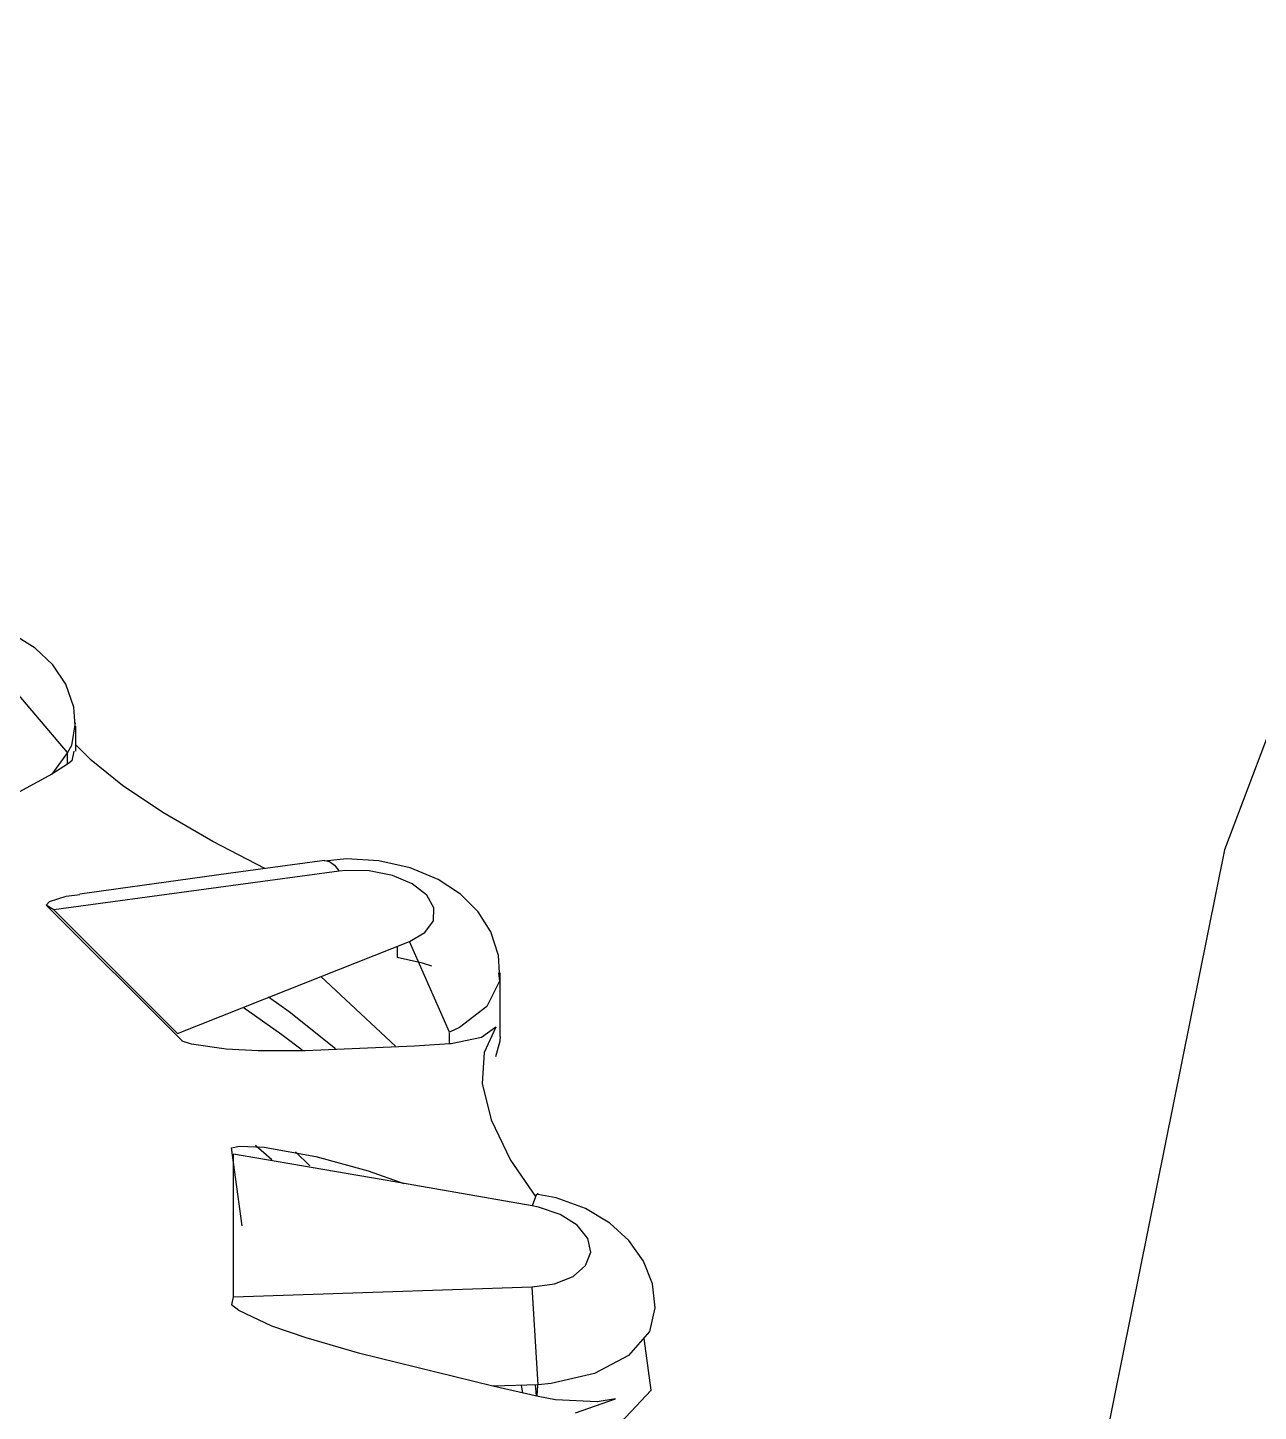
# Model space of a CAD drawing. Extents: x 0 to 258, y 0 to 184.
# Drawn here: x 65.33 to 67.929, y 97.348 to 100.27 of the extents above; entities that cross this region are included whole.
import ezdxf

# ---------------------------------------------------------------- set-up
doc = ezdxf.new("R2010")
doc.units = 0

msp = doc.modelspace()

# ---------------------------------------------------------------- linework, layer by layer
for p, q in [((68.512736, 100.269586), (67.85781, 98.533242)), ((65.345928, 98.959349), (65.298825, 98.988573)), ((65.382933, 98.924329), (65.345928, 98.959349)), ((65.41059, 98.882962), (65.382933, 98.924329)), ((65.413985, 98.738814), (65.28023, 98.896746)), ((65.427735, 98.834995), (65.41059, 98.882962)), ((65.430381, 98.795276), (65.427735, 98.834995)), ((65.429981, 98.801317), (65.422361, 98.75339)), ((65.432032, 98.741415), (65.432032, 98.794596)), ((65.41404, 98.738769), (65.380703, 98.692996)), ((65.422361, 98.75339), (65.413974, 98.738812)), ((65.41404, 98.714428), (65.41404, 98.738769)), ((65.427671, 98.741669), (65.422909, 98.721296)), ((65.464041, 98.722471), (65.432077, 98.754702)), ((65.413985, 98.714412), (65.380798, 98.692901)), ((65.422909, 98.721296), (65.413966, 98.714417)), ((65.530364, 98.669491), (65.464041, 98.722471)), ((65.380798, 98.692912), (65.263204, 98.62892)), ((65.615218, 98.612484), (65.530364, 98.669491)), ((65.720911, 98.550794), (65.615218, 98.612484)), ((65.831039, 98.493617), (65.720911, 98.550794)), ((67.85781, 98.533242), (67.490786, 96.714146)), ((65.956687, 98.510648), (65.754003, 98.483177)), ((65.95666, 98.510709), (65.957718, 98.51082)), ((66.003274, 98.51431), (65.957208, 98.509442)), ((65.957718, 98.51082), (65.967534, 98.508704)), ((65.967534, 98.508704), (65.977694, 98.501084)), ((65.977694, 98.501084), (65.987828, 98.488251)), ((66.071812, 98.51013), (66.003274, 98.51431)), ((66.137934, 98.495154), (66.071812, 98.51013)), ((65.754003, 98.483177), (65.440176, 98.440034)), ((65.987833, 98.488257), (65.706796, 98.450138)), ((66.000988, 98.489805), (65.987759, 98.488482)), ((66.051262, 98.489011), (66.000988, 98.489805)), ((66.100231, 98.479248), (66.051262, 98.489011)), ((66.142331, 98.461468), (66.100231, 98.479248)), ((66.196745, 98.470654), (66.137934, 98.495154)), ((66.243952, 98.439671), (66.196745, 98.470654)), ((65.706796, 98.450138), (65.385579, 98.406397)), ((66.172793, 98.437682), (66.142331, 98.461468)), ((65.385465, 98.406453), (65.369061, 98.416772)), ((65.369079, 98.416671), (65.37625, 98.424132)), ((65.656078, 98.129704), (65.369079, 98.416671)), ((65.37625, 98.424132), (65.41113, 98.435351)), ((65.41113, 98.435351), (65.440361, 98.438817)), ((66.188165, 98.410559), (66.172793, 98.437682)), ((66.281121, 98.402656), (66.243952, 98.439671)), ((65.646299, 98.145706), (65.385579, 98.406397)), ((66.168877, 98.358664), (66.186842, 98.383191)), ((66.186842, 98.383191), (66.188165, 98.410559)), ((66.308148, 98.360132), (66.281121, 98.402656)), ((66.136333, 98.339773), (66.168877, 98.358664)), ((66.324658, 98.310327), (66.308148, 98.360132)), ((65.874965, 98.236435), (66.136333, 98.339773)), ((66.110158, 98.329459), (66.110158, 98.306176)), ((66.221061, 98.148045), (66.136333, 98.339773)), ((66.163813, 98.293928), (66.110042, 98.306073)), ((66.32651, 98.273733), (66.324658, 98.310327)), ((66.10716, 98.119052), (65.949225, 98.265938)), ((66.183418, 98.287658), (66.163813, 98.293928)), ((66.324581, 98.273677), (66.326698, 98.256082)), ((66.328174, 98.139489), (66.328174, 98.273632)), ((65.646299, 98.145706), (65.874965, 98.236435)), ((66.326698, 98.256082), (66.299576, 98.202592)), ((65.881976, 98.191194), (65.83854, 98.222552)), ((65.785314, 98.201319), (65.866747, 98.143619)), ((65.979983, 98.113136), (65.881976, 98.191194)), ((66.299576, 98.202592), (66.241891, 98.158118)), ((66.241891, 98.158118), (66.221174, 98.148037)), ((66.319091, 98.159197), (66.288246, 98.137025)), ((66.319091, 98.159197), (66.293797, 98.105516)), ((65.67621, 98.122849), (65.656075, 98.129543)), ((65.748939, 98.112213), (65.67621, 98.122849)), ((65.866747, 98.143619), (65.909506, 98.110686)), ((66.221061, 98.123643), (66.146729, 98.118774)), ((66.221018, 98.123614), (66.221018, 98.147955)), ((66.224286, 98.123823), (66.221058, 98.123627)), ((66.288246, 98.137025), (66.224286, 98.123823)), ((66.319091, 98.097042), (66.32777, 98.12999)), ((66.32777, 98.12999), (66.328299, 98.139436)), ((65.816582, 98.108853), (65.748939, 98.112213)), ((65.916406, 98.108588), (65.816582, 98.108853)), ((66.146729, 98.118774), (65.916406, 98.108588)), ((66.293797, 98.105516), (66.289855, 98.039783)), ((66.289855, 98.039783), (66.308667, 97.963112)), ((66.308667, 97.963112), (66.349788, 97.878001)), ((65.760821, 97.904039), (65.777516, 97.907822)), ((65.782916, 97.73923), (65.760824, 97.904039)), ((65.7647, 97.589593), (65.7647, 97.890611)), ((66.101017, 97.832644), (65.7647, 97.890611)), ((65.777516, 97.907822), (65.829332, 97.905706)), ((65.811486, 97.909436), (65.811597, 97.909344)), ((65.811597, 97.909344), (65.84535, 97.879763)), ((65.829332, 97.905706), (65.938782, 97.885624)), ((65.926008, 97.866174), (65.895846, 97.895808)), ((65.938782, 97.885624), (66.049306, 97.855618)), ((66.349788, 97.878001), (66.402292, 97.801145)), ((66.049306, 97.855618), (66.124393, 97.828688)), ((66.395333, 97.781765), (66.101017, 97.832644)), ((66.404192, 97.80387), (66.400144, 97.795298)), ((66.40742, 97.807019), (66.404192, 97.80387)), ((66.408743, 97.80649), (66.40742, 97.807019)), ((66.44611, 97.798581), (66.407425, 97.805752)), ((66.507919, 97.775642), (66.44611, 97.798581)), ((66.408817, 97.779082), (66.395323, 97.78178)), ((66.400144, 97.795298), (66.395434, 97.781645)), ((66.454521, 97.763551), (66.408817, 97.779082)), ((66.559499, 97.744749), (66.507919, 97.775642)), ((66.490618, 97.740638), (66.454521, 97.763551)), ((66.513001, 97.712891), (66.490618, 97.740638)), ((66.599734, 97.708158), (66.559499, 97.744749)), ((66.51914, 97.683438), (66.513001, 97.712891)), ((66.508345, 97.655606), (66.51914, 97.683438)), ((66.630325, 97.665015), (66.599734, 97.708158)), ((66.481879, 97.632534), (66.508345, 97.655606)), ((66.649561, 97.616887), (66.630325, 97.665015)), ((66.442749, 97.616845), (66.481879, 97.632534)), ((65.7647, 97.589593), (66.059019, 97.599435)), ((66.059019, 97.599435), (66.395333, 97.610309)), ((66.395333, 97.610309), (66.442749, 97.616845)), ((66.40833, 97.403466), (66.395339, 97.610309)), ((66.655593, 97.566463), (66.649561, 97.616887)), ((65.776151, 97.560496), (65.760832, 97.572694)), ((65.760908, 97.572752), (65.764613, 97.589685)), ((66.654342, 97.566172), (66.643626, 97.516245)), ((65.845924, 97.52781), (65.776151, 97.560496)), ((65.918306, 97.50278), (65.845924, 97.52781)), ((66.643626, 97.516245), (66.599007, 97.465683)), ((66.031437, 97.469445), (65.918306, 97.50278)), ((66.646752, 97.392303), (66.631715, 97.50133)), ((66.312773, 97.400474), (66.031437, 97.469445)), ((66.599007, 97.465683), (66.527059, 97.427517)), ((66.527059, 97.427517), (66.435833, 97.406086)), ((66.40833, 97.379064), (66.312773, 97.400469)), ((66.408343, 97.403419), (66.312829, 97.400508)), ((66.37236, 97.40236), (66.374741, 97.38675)), ((66.403014, 97.396516), (66.402221, 97.403289)), ((66.404602, 97.379926), (66.403014, 97.396516)), ((66.406226, 97.379606), (66.407285, 97.403154)), ((66.435833, 97.406086), (66.408319, 97.40344)), ((66.571411, 97.312074), (66.646752, 97.392303)), ((66.44449, 97.372034), (66.40833, 97.379072)), ((66.532734, 97.367906), (66.44449, 97.372034)), ((66.487318, 97.344105), (66.571392, 97.37423)), ((66.571411, 97.37423), (66.532734, 97.367906))]:
    msp.add_line(p, q)

doc.saveas('drawing.dxf')
